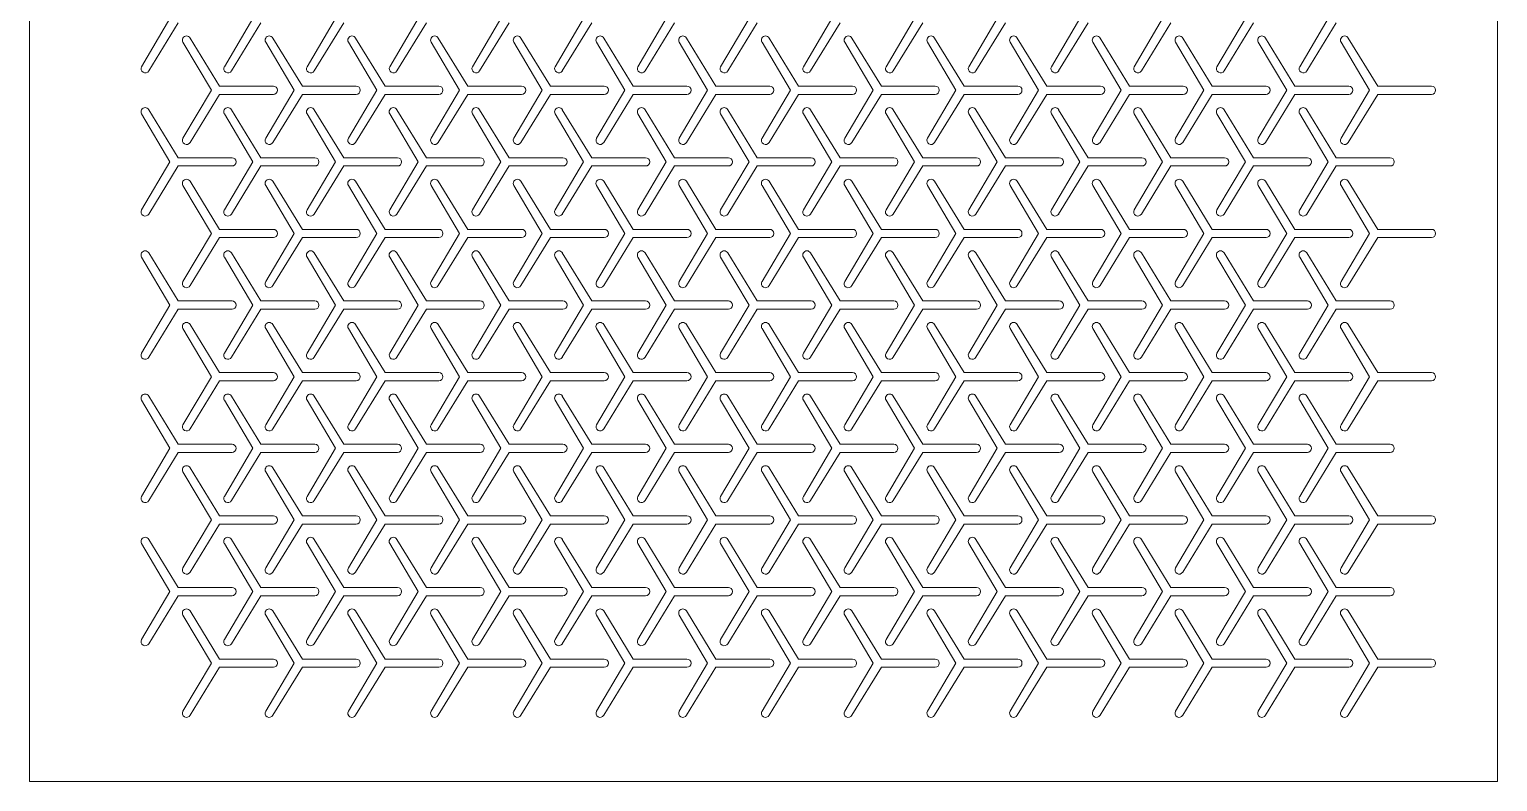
# Model space of a CAD drawing. Header units: metres. Extents: x 0 to 178, y 0 to 180.
# Drawn here: x 0 to 177.5, y 0 to 91 of the extents above; entities that cross this region are included whole.
import ezdxf

# ---------------------------------------------------------------- set-up
doc = ezdxf.new("R2010")
doc.units = ezdxf.units.M
doc.layers.add('TOP', color=1, linetype='Continuous', lineweight=0)

msp = doc.modelspace()

# ---------------------------------------------------------------- linework, layer by layer
at = {"layer": 'TOP'}
for p, q in [((0, 0), (0, 180.21)), ((177.5, 180.21), (177.5, 0)), ((17, 92.27), (13.57, 86.46)), ((14.43, 85.96), (18, 91.77)), ((27, 92.27), (23.57, 86.46)), ((24.43, 85.96), (28, 91.77)), ((37, 92.27), (33.57, 86.46)), ((34.43, 85.96), (38, 91.77)), ((47, 92.27), (43.57, 86.46)), ((44.43, 85.96), (48, 91.77)), ((57, 92.27), (53.57, 86.46)), ((54.43, 85.96), (58, 91.77)), ((67, 92.27), (63.57, 86.46)), ((64.43, 85.96), (68, 91.77)), ((77, 92.27), (73.57, 86.46)), ((74.43, 85.96), (78, 91.77)), ((87, 92.27), (83.57, 86.46)), ((84.43, 85.96), (88, 91.77)), ((97, 92.27), (93.57, 86.46)), ((94.43, 85.96), (98, 91.77)), ((107, 92.27), (103.57, 86.46)), ((104.43, 85.96), (108, 91.77)), ((117, 92.27), (113.57, 86.46)), ((114.43, 85.96), (118, 91.77)), ((127, 92.27), (123.57, 86.46)), ((124.43, 85.96), (128, 91.77)), ((137, 92.27), (133.57, 86.46)), ((134.43, 85.96), (138, 91.77)), ((147, 92.27), (143.57, 86.46)), ((144.43, 85.96), (148, 91.77)), ((157, 92.27), (153.57, 86.46)), ((154.43, 85.96), (158, 91.77)), ((18.57, 89.42), (22, 83.61)), ((23, 84.11), (19.43, 89.92)), ((28.57, 89.42), (32, 83.61)), ((33, 84.11), (29.43, 89.92)), ((38.57, 89.42), (42, 83.61)), ((43, 84.11), (39.43, 89.92)), ((48.57, 89.42), (52, 83.61)), ((53, 84.11), (49.43, 89.92)), ((58.57, 89.42), (62, 83.61)), ((63, 84.11), (59.43, 89.92)), ((68.57, 89.42), (72, 83.61)), ((73, 84.11), (69.43, 89.92)), ((78.57, 89.42), (82, 83.61)), ((83, 84.11), (79.43, 89.92)), ((88.57, 89.42), (92, 83.61)), ((93, 84.11), (89.43, 89.92)), ((98.57, 89.42), (102, 83.61)), ((103, 84.11), (99.43, 89.92)), ((108.57, 89.42), (112, 83.61)), ((113, 84.11), (109.43, 89.92)), ((118.57, 89.42), (122, 83.61)), ((123, 84.11), (119.43, 89.92)), ((128.57, 89.42), (132, 83.61)), ((133, 84.11), (129.43, 89.92)), ((138.57, 89.42), (142, 83.61)), ((143, 84.11), (139.43, 89.92)), ((148.57, 89.42), (152, 83.61)), ((153, 84.11), (149.43, 89.92)), ((158.57, 89.42), (162, 83.61)), ((163, 84.11), (159.43, 89.92)), ((22, 83.61), (18.57, 77.8)), ((29.5, 84.11), (23, 84.11)), ((32, 83.61), (28.57, 77.8)), ((39.5, 84.11), (33, 84.11)), ((42, 83.61), (38.57, 77.8)), ((49.5, 84.11), (43, 84.11)), ((52, 83.61), (48.57, 77.8)), ((59.5, 84.11), (53, 84.11)), ((62, 83.61), (58.57, 77.8)), ((69.5, 84.11), (63, 84.11)), ((72, 83.61), (68.57, 77.8)), ((79.5, 84.11), (73, 84.11)), ((82, 83.61), (78.57, 77.8)), ((89.5, 84.11), (83, 84.11)), ((92, 83.61), (88.57, 77.8)), ((99.5, 84.11), (93, 84.11)), ((102, 83.61), (98.57, 77.8)), ((109.5, 84.11), (103, 84.11)), ((112, 83.61), (108.57, 77.8)), ((119.5, 84.11), (113, 84.11)), ((122, 83.61), (118.57, 77.8)), ((129.5, 84.11), (123, 84.11)), ((132, 83.61), (128.57, 77.8)), ((139.5, 84.11), (133, 84.11)), ((142, 83.61), (138.57, 77.8)), ((149.5, 84.11), (143, 84.11)), ((152, 83.61), (148.57, 77.8)), ((159.5, 84.11), (153, 84.11)), ((162, 83.61), (158.57, 77.8)), ((169.5, 84.11), (163, 84.11)), ((19.43, 77.3), (23, 83.11)), ((23, 83.11), (29.5, 83.11)), ((29.43, 77.3), (33, 83.11)), ((33, 83.11), (39.5, 83.11)), ((39.43, 77.3), (43, 83.11)), ((43, 83.11), (49.5, 83.11)), ((49.43, 77.3), (53, 83.11)), ((53, 83.11), (59.5, 83.11)), ((59.43, 77.3), (63, 83.11)), ((63, 83.11), (69.5, 83.11)), ((69.43, 77.3), (73, 83.11)), ((73, 83.11), (79.5, 83.11)), ((79.43, 77.3), (83, 83.11)), ((83, 83.11), (89.5, 83.11)), ((89.43, 77.3), (93, 83.11)), ((93, 83.11), (99.5, 83.11)), ((99.43, 77.3), (103, 83.11)), ((103, 83.11), (109.5, 83.11)), ((109.43, 77.3), (113, 83.11)), ((113, 83.11), (119.5, 83.11)), ((119.43, 77.3), (123, 83.11)), ((123, 83.11), (129.5, 83.11)), ((129.43, 77.3), (133, 83.11)), ((133, 83.11), (139.5, 83.11)), ((139.43, 77.3), (143, 83.11)), ((143, 83.11), (149.5, 83.11)), ((149.43, 77.3), (153, 83.11)), ((153, 83.11), (159.5, 83.11)), ((159.43, 77.3), (163, 83.11)), ((163, 83.11), (169.5, 83.11)), ((13.57, 80.76), (17, 74.95)), ((18, 75.45), (14.43, 81.26)), ((23.57, 80.76), (27, 74.95)), ((28, 75.45), (24.43, 81.26)), ((33.57, 80.76), (37, 74.95)), ((38, 75.45), (34.43, 81.26)), ((43.57, 80.76), (47, 74.95)), ((48, 75.45), (44.43, 81.26)), ((53.57, 80.76), (57, 74.95)), ((58, 75.45), (54.43, 81.26)), ((63.57, 80.76), (67, 74.95)), ((68, 75.45), (64.43, 81.26)), ((73.57, 80.76), (77, 74.95)), ((78, 75.45), (74.43, 81.26)), ((83.57, 80.76), (87, 74.95)), ((88, 75.45), (84.43, 81.26)), ((93.57, 80.76), (97, 74.95)), ((98, 75.45), (94.43, 81.26)), ((103.57, 80.76), (107, 74.95)), ((108, 75.45), (104.43, 81.26)), ((113.57, 80.76), (117, 74.95)), ((118, 75.45), (114.43, 81.26)), ((123.57, 80.76), (127, 74.95)), ((128, 75.45), (124.43, 81.26)), ((133.57, 80.76), (137, 74.95)), ((138, 75.45), (134.43, 81.26)), ((143.57, 80.76), (147, 74.95)), ((148, 75.45), (144.43, 81.26)), ((153.57, 80.76), (157, 74.95)), ((158, 75.45), (154.43, 81.26)), ((17, 74.95), (13.57, 69.14)), ((24.5, 75.45), (18, 75.45)), ((27, 74.95), (23.57, 69.14)), ((34.5, 75.45), (28, 75.45)), ((37, 74.95), (33.57, 69.14)), ((44.5, 75.45), (38, 75.45)), ((47, 74.95), (43.57, 69.14)), ((54.5, 75.45), (48, 75.45)), ((57, 74.95), (53.57, 69.14)), ((64.5, 75.45), (58, 75.45)), ((67, 74.95), (63.57, 69.14)), ((74.5, 75.45), (68, 75.45)), ((77, 74.95), (73.57, 69.14)), ((84.5, 75.45), (78, 75.45)), ((87, 74.95), (83.57, 69.14)), ((94.5, 75.45), (88, 75.45)), ((97, 74.95), (93.57, 69.14)), ((104.5, 75.45), (98, 75.45)), ((107, 74.95), (103.57, 69.14)), ((114.5, 75.45), (108, 75.45)), ((117, 74.95), (113.57, 69.14)), ((124.5, 75.45), (118, 75.45)), ((127, 74.95), (123.57, 69.14)), ((134.5, 75.45), (128, 75.45)), ((137, 74.95), (133.57, 69.14)), ((144.5, 75.45), (138, 75.45)), ((147, 74.95), (143.57, 69.14)), ((154.5, 75.45), (148, 75.45)), ((157, 74.95), (153.57, 69.14)), ((164.5, 75.45), (158, 75.45)), ((14.43, 68.64), (18, 74.45)), ((18, 74.45), (24.5, 74.45)), ((24.43, 68.64), (28, 74.45)), ((28, 74.45), (34.5, 74.45)), ((34.43, 68.64), (38, 74.45)), ((38, 74.45), (44.5, 74.45)), ((44.43, 68.64), (48, 74.45)), ((48, 74.45), (54.5, 74.45)), ((54.43, 68.64), (58, 74.45)), ((58, 74.45), (64.5, 74.45)), ((64.43, 68.64), (68, 74.45)), ((68, 74.45), (74.5, 74.45)), ((74.43, 68.64), (78, 74.45)), ((78, 74.45), (84.5, 74.45)), ((84.43, 68.64), (88, 74.45)), ((88, 74.45), (94.5, 74.45)), ((94.43, 68.64), (98, 74.45)), ((98, 74.45), (104.5, 74.45)), ((104.43, 68.64), (108, 74.45)), ((108, 74.45), (114.5, 74.45)), ((114.43, 68.64), (118, 74.45)), ((118, 74.45), (124.5, 74.45)), ((124.43, 68.64), (128, 74.45)), ((128, 74.45), (134.5, 74.45)), ((134.43, 68.64), (138, 74.45)), ((138, 74.45), (144.5, 74.45)), ((144.43, 68.64), (148, 74.45)), ((148, 74.45), (154.5, 74.45)), ((154.43, 68.64), (158, 74.45)), ((158, 74.45), (164.5, 74.45)), ((18.57, 72.1), (22, 66.29)), ((23, 66.79), (19.43, 72.6)), ((28.57, 72.1), (32, 66.29)), ((33, 66.79), (29.43, 72.6)), ((38.57, 72.1), (42, 66.29)), ((43, 66.79), (39.43, 72.6)), ((48.57, 72.1), (52, 66.29)), ((53, 66.79), (49.43, 72.6)), ((58.57, 72.1), (62, 66.29)), ((63, 66.79), (59.43, 72.6)), ((68.57, 72.1), (72, 66.29)), ((73, 66.79), (69.43, 72.6)), ((78.57, 72.1), (82, 66.29)), ((83, 66.79), (79.43, 72.6)), ((88.57, 72.1), (92, 66.29)), ((93, 66.79), (89.43, 72.6)), ((98.57, 72.1), (102, 66.29)), ((103, 66.79), (99.43, 72.6)), ((108.57, 72.1), (112, 66.29)), ((113, 66.79), (109.43, 72.6)), ((118.57, 72.1), (122, 66.29)), ((123, 66.79), (119.43, 72.6)), ((128.57, 72.1), (132, 66.29)), ((133, 66.79), (129.43, 72.6)), ((138.57, 72.1), (142, 66.29)), ((143, 66.79), (139.43, 72.6)), ((148.57, 72.1), (152, 66.29)), ((153, 66.79), (149.43, 72.6)), ((158.57, 72.1), (162, 66.29)), ((163, 66.79), (159.43, 72.6)), ((22, 66.29), (18.57, 60.48)), ((19.43, 59.98), (23, 65.79)), ((29.5, 66.79), (23, 66.79)), ((23, 65.79), (29.5, 65.79)), ((32, 66.29), (28.57, 60.48)), ((29.43, 59.98), (33, 65.79)), ((39.5, 66.79), (33, 66.79)), ((33, 65.79), (39.5, 65.79)), ((42, 66.29), (38.57, 60.48)), ((39.43, 59.98), (43, 65.79)), ((49.5, 66.79), (43, 66.79)), ((43, 65.79), (49.5, 65.79)), ((52, 66.29), (48.57, 60.48)), ((49.43, 59.98), (53, 65.79)), ((59.5, 66.79), (53, 66.79)), ((53, 65.79), (59.5, 65.79)), ((62, 66.29), (58.57, 60.48)), ((59.43, 59.98), (63, 65.79)), ((69.5, 66.79), (63, 66.79)), ((63, 65.79), (69.5, 65.79)), ((72, 66.29), (68.57, 60.48)), ((69.43, 59.98), (73, 65.79)), ((79.5, 66.79), (73, 66.79)), ((73, 65.79), (79.5, 65.79)), ((82, 66.29), (78.57, 60.48)), ((79.43, 59.98), (83, 65.79)), ((89.5, 66.79), (83, 66.79)), ((83, 65.79), (89.5, 65.79)), ((92, 66.29), (88.57, 60.48)), ((89.43, 59.98), (93, 65.79)), ((99.5, 66.79), (93, 66.79)), ((93, 65.79), (99.5, 65.79)), ((102, 66.29), (98.57, 60.48)), ((99.43, 59.98), (103, 65.79)), ((109.5, 66.79), (103, 66.79)), ((103, 65.79), (109.5, 65.79)), ((112, 66.29), (108.57, 60.48)), ((109.43, 59.98), (113, 65.79)), ((119.5, 66.79), (113, 66.79)), ((113, 65.79), (119.5, 65.79)), ((122, 66.29), (118.57, 60.48)), ((119.43, 59.98), (123, 65.79)), ((129.5, 66.79), (123, 66.79)), ((123, 65.79), (129.5, 65.79)), ((132, 66.29), (128.57, 60.48)), ((129.43, 59.98), (133, 65.79)), ((139.5, 66.79), (133, 66.79)), ((133, 65.79), (139.5, 65.79)), ((142, 66.29), (138.57, 60.48)), ((139.43, 59.98), (143, 65.79)), ((149.5, 66.79), (143, 66.79)), ((143, 65.79), (149.5, 65.79)), ((152, 66.29), (148.57, 60.48)), ((149.43, 59.98), (153, 65.79)), ((159.5, 66.79), (153, 66.79)), ((153, 65.79), (159.5, 65.79)), ((162, 66.29), (158.57, 60.48)), ((159.43, 59.98), (163, 65.79)), ((169.5, 66.79), (163, 66.79)), ((163, 65.79), (169.5, 65.79)), ((18, 58.13), (14.43, 63.94)), ((28, 58.13), (24.43, 63.94)), ((38, 58.13), (34.43, 63.94)), ((48, 58.13), (44.43, 63.94)), ((58, 58.13), (54.43, 63.94)), ((68, 58.13), (64.43, 63.94)), ((78, 58.13), (74.43, 63.94)), ((88, 58.13), (84.43, 63.94)), ((98, 58.13), (94.43, 63.94)), ((108, 58.13), (104.43, 63.94)), ((118, 58.13), (114.43, 63.94)), ((128, 58.13), (124.43, 63.94)), ((138, 58.13), (134.43, 63.94)), ((148, 58.13), (144.43, 63.94)), ((158, 58.13), (154.43, 63.94)), ((13.57, 63.44), (17, 57.63)), ((23.57, 63.44), (27, 57.63)), ((33.57, 63.44), (37, 57.63)), ((43.57, 63.44), (47, 57.63)), ((53.57, 63.44), (57, 57.63)), ((63.57, 63.44), (67, 57.63)), ((73.57, 63.44), (77, 57.63)), ((83.57, 63.44), (87, 57.63)), ((93.57, 63.44), (97, 57.63)), ((103.57, 63.44), (107, 57.63)), ((113.57, 63.44), (117, 57.63)), ((123.57, 63.44), (127, 57.63)), ((133.57, 63.44), (137, 57.63)), ((143.57, 63.44), (147, 57.63)), ((153.57, 63.44), (157, 57.63)), ((17, 57.63), (13.57, 51.82)), ((14.43, 51.32), (18, 57.13)), ((24.5, 58.13), (18, 58.13)), ((18, 57.13), (24.5, 57.13)), ((27, 57.63), (23.57, 51.82)), ((24.43, 51.32), (28, 57.13)), ((34.5, 58.13), (28, 58.13)), ((28, 57.13), (34.5, 57.13)), ((37, 57.63), (33.57, 51.82)), ((34.43, 51.32), (38, 57.13)), ((44.5, 58.13), (38, 58.13)), ((38, 57.13), (44.5, 57.13)), ((47, 57.63), (43.57, 51.82)), ((44.43, 51.32), (48, 57.13)), ((54.5, 58.13), (48, 58.13)), ((48, 57.13), (54.5, 57.13)), ((57, 57.63), (53.57, 51.82)), ((54.43, 51.32), (58, 57.13)), ((64.5, 58.13), (58, 58.13)), ((58, 57.13), (64.5, 57.13)), ((67, 57.63), (63.57, 51.82)), ((64.43, 51.32), (68, 57.13)), ((74.5, 58.13), (68, 58.13)), ((68, 57.13), (74.5, 57.13)), ((77, 57.63), (73.57, 51.82)), ((74.43, 51.32), (78, 57.13)), ((84.5, 58.13), (78, 58.13)), ((78, 57.13), (84.5, 57.13)), ((87, 57.63), (83.57, 51.82)), ((84.43, 51.32), (88, 57.13)), ((94.5, 58.13), (88, 58.13)), ((88, 57.13), (94.5, 57.13)), ((97, 57.63), (93.57, 51.82)), ((94.43, 51.32), (98, 57.13)), ((104.5, 58.13), (98, 58.13)), ((98, 57.13), (104.5, 57.13)), ((107, 57.63), (103.57, 51.82)), ((104.43, 51.32), (108, 57.13)), ((114.5, 58.13), (108, 58.13)), ((108, 57.13), (114.5, 57.13)), ((117, 57.63), (113.57, 51.82)), ((114.43, 51.32), (118, 57.13)), ((124.5, 58.13), (118, 58.13)), ((118, 57.13), (124.5, 57.13)), ((127, 57.63), (123.57, 51.82)), ((124.43, 51.32), (128, 57.13)), ((134.5, 58.13), (128, 58.13)), ((128, 57.13), (134.5, 57.13)), ((137, 57.63), (133.57, 51.82)), ((134.43, 51.32), (138, 57.13)), ((144.5, 58.13), (138, 58.13)), ((138, 57.13), (144.5, 57.13)), ((147, 57.63), (143.57, 51.82)), ((144.43, 51.32), (148, 57.13)), ((154.5, 58.13), (148, 58.13)), ((148, 57.13), (154.5, 57.13)), ((157, 57.63), (153.57, 51.82)), ((154.43, 51.32), (158, 57.13)), ((164.5, 58.13), (158, 58.13)), ((158, 57.13), (164.5, 57.13)), ((23, 49.47), (19.43, 55.28)), ((33, 49.47), (29.43, 55.28)), ((43, 49.47), (39.43, 55.28)), ((53, 49.47), (49.43, 55.28)), ((63, 49.47), (59.43, 55.28)), ((73, 49.47), (69.43, 55.28)), ((83, 49.47), (79.43, 55.28)), ((93, 49.47), (89.43, 55.28)), ((103, 49.47), (99.43, 55.28)), ((113, 49.47), (109.43, 55.28)), ((123, 49.47), (119.43, 55.28)), ((133, 49.47), (129.43, 55.28)), ((143, 49.47), (139.43, 55.28)), ((153, 49.47), (149.43, 55.28)), ((163, 49.47), (159.43, 55.28)), ((18.57, 54.78), (22, 48.97)), ((28.57, 54.78), (32, 48.97)), ((38.57, 54.78), (42, 48.97)), ((48.57, 54.78), (52, 48.97)), ((58.57, 54.78), (62, 48.97)), ((68.57, 54.78), (72, 48.97)), ((78.57, 54.78), (82, 48.97)), ((88.57, 54.78), (92, 48.97)), ((98.57, 54.78), (102, 48.97)), ((108.57, 54.78), (112, 48.97)), ((118.57, 54.78), (122, 48.97)), ((128.57, 54.78), (132, 48.97)), ((138.57, 54.78), (142, 48.97)), ((148.57, 54.78), (152, 48.97)), ((158.57, 54.78), (162, 48.97)), ((22, 48.97), (18.57, 43.16)), ((19.43, 42.66), (23, 48.47)), ((29.5, 49.47), (23, 49.47)), ((23, 48.47), (29.5, 48.47)), ((32, 48.97), (28.57, 43.16)), ((29.43, 42.66), (33, 48.47)), ((39.5, 49.47), (33, 49.47)), ((33, 48.47), (39.5, 48.47)), ((42, 48.97), (38.57, 43.16)), ((39.43, 42.66), (43, 48.47)), ((49.5, 49.47), (43, 49.47)), ((43, 48.47), (49.5, 48.47)), ((52, 48.97), (48.57, 43.16)), ((49.43, 42.66), (53, 48.47)), ((59.5, 49.47), (53, 49.47)), ((53, 48.47), (59.5, 48.47)), ((62, 48.97), (58.57, 43.16)), ((59.43, 42.66), (63, 48.47)), ((69.5, 49.47), (63, 49.47)), ((63, 48.47), (69.5, 48.47)), ((72, 48.97), (68.57, 43.16)), ((69.43, 42.66), (73, 48.47)), ((79.5, 49.47), (73, 49.47)), ((73, 48.47), (79.5, 48.47)), ((82, 48.97), (78.57, 43.16)), ((79.43, 42.66), (83, 48.47)), ((89.5, 49.47), (83, 49.47)), ((83, 48.47), (89.5, 48.47)), ((92, 48.97), (88.57, 43.16)), ((89.43, 42.66), (93, 48.47)), ((99.5, 49.47), (93, 49.47)), ((93, 48.47), (99.5, 48.47)), ((102, 48.97), (98.57, 43.16)), ((99.43, 42.66), (103, 48.47)), ((109.5, 49.47), (103, 49.47)), ((103, 48.47), (109.5, 48.47)), ((112, 48.97), (108.57, 43.16)), ((109.43, 42.66), (113, 48.47)), ((119.5, 49.47), (113, 49.47)), ((113, 48.47), (119.5, 48.47)), ((122, 48.97), (118.57, 43.16)), ((119.43, 42.66), (123, 48.47)), ((129.5, 49.47), (123, 49.47)), ((123, 48.47), (129.5, 48.47)), ((132, 48.97), (128.57, 43.16)), ((129.43, 42.66), (133, 48.47)), ((139.5, 49.47), (133, 49.47)), ((133, 48.47), (139.5, 48.47)), ((142, 48.97), (138.57, 43.16)), ((139.43, 42.66), (143, 48.47)), ((149.5, 49.47), (143, 49.47)), ((143, 48.47), (149.5, 48.47)), ((152, 48.97), (148.57, 43.16)), ((149.43, 42.66), (153, 48.47)), ((159.5, 49.47), (153, 49.47)), ((153, 48.47), (159.5, 48.47)), ((162, 48.97), (158.57, 43.16)), ((159.43, 42.66), (163, 48.47)), ((169.5, 49.47), (163, 49.47)), ((163, 48.47), (169.5, 48.47)), ((18, 40.81), (14.43, 46.62)), ((28, 40.81), (24.43, 46.62)), ((38, 40.81), (34.43, 46.62)), ((48, 40.81), (44.43, 46.62)), ((58, 40.81), (54.43, 46.62)), ((68, 40.81), (64.43, 46.62)), ((78, 40.81), (74.43, 46.62)), ((88, 40.81), (84.43, 46.62)), ((98, 40.81), (94.43, 46.62)), ((108, 40.81), (104.43, 46.62)), ((118, 40.81), (114.43, 46.62)), ((128, 40.81), (124.43, 46.62)), ((138, 40.81), (134.43, 46.62)), ((148, 40.81), (144.43, 46.62)), ((158, 40.81), (154.43, 46.62)), ((13.57, 46.12), (17, 40.31)), ((23.57, 46.12), (27, 40.31)), ((33.57, 46.12), (37, 40.31)), ((43.57, 46.12), (47, 40.31)), ((53.57, 46.12), (57, 40.31)), ((63.57, 46.12), (67, 40.31)), ((73.57, 46.12), (77, 40.31)), ((83.57, 46.12), (87, 40.31)), ((93.57, 46.12), (97, 40.31)), ((103.57, 46.12), (107, 40.31)), ((113.57, 46.12), (117, 40.31)), ((123.57, 46.12), (127, 40.31)), ((133.57, 46.12), (137, 40.31)), ((143.57, 46.12), (147, 40.31)), ((153.57, 46.12), (157, 40.31)), ((17, 40.31), (13.57, 34.5)), ((14.43, 34), (18, 39.81)), ((24.5, 40.81), (18, 40.81)), ((18, 39.81), (24.5, 39.81)), ((27, 40.31), (23.57, 34.5)), ((24.43, 34), (28, 39.81)), ((34.5, 40.81), (28, 40.81)), ((28, 39.81), (34.5, 39.81)), ((37, 40.31), (33.57, 34.5)), ((34.43, 34), (38, 39.81)), ((44.5, 40.81), (38, 40.81)), ((38, 39.81), (44.5, 39.81)), ((47, 40.31), (43.57, 34.5)), ((44.43, 34), (48, 39.81)), ((54.5, 40.81), (48, 40.81)), ((48, 39.81), (54.5, 39.81)), ((57, 40.31), (53.57, 34.5)), ((54.43, 34), (58, 39.81)), ((64.5, 40.81), (58, 40.81)), ((58, 39.81), (64.5, 39.81)), ((67, 40.31), (63.57, 34.5)), ((64.43, 34), (68, 39.81)), ((74.5, 40.81), (68, 40.81)), ((68, 39.81), (74.5, 39.81)), ((77, 40.31), (73.57, 34.5)), ((74.43, 34), (78, 39.81)), ((84.5, 40.81), (78, 40.81)), ((78, 39.81), (84.5, 39.81)), ((87, 40.31), (83.57, 34.5)), ((84.43, 34), (88, 39.81)), ((94.5, 40.81), (88, 40.81)), ((88, 39.81), (94.5, 39.81)), ((97, 40.31), (93.57, 34.5)), ((94.43, 34), (98, 39.81)), ((104.5, 40.81), (98, 40.81)), ((98, 39.81), (104.5, 39.81)), ((107, 40.31), (103.57, 34.5)), ((104.43, 34), (108, 39.81)), ((114.5, 40.81), (108, 40.81)), ((108, 39.81), (114.5, 39.81)), ((117, 40.31), (113.57, 34.5)), ((114.43, 34), (118, 39.81)), ((124.5, 40.81), (118, 40.81)), ((118, 39.81), (124.5, 39.81)), ((127, 40.31), (123.57, 34.5)), ((124.43, 34), (128, 39.81)), ((134.5, 40.81), (128, 40.81)), ((128, 39.81), (134.5, 39.81)), ((137, 40.31), (133.57, 34.5)), ((134.43, 34), (138, 39.81)), ((144.5, 40.81), (138, 40.81)), ((138, 39.81), (144.5, 39.81)), ((147, 40.31), (143.57, 34.5)), ((144.43, 34), (148, 39.81)), ((154.5, 40.81), (148, 40.81)), ((148, 39.81), (154.5, 39.81)), ((157, 40.31), (153.57, 34.5)), ((154.43, 34), (158, 39.81)), ((164.5, 40.81), (158, 40.81)), ((158, 39.81), (164.5, 39.81)), ((18.57, 37.46), (22, 31.65)), ((23, 32.15), (19.43, 37.96)), ((28.57, 37.46), (32, 31.65)), ((33, 32.15), (29.43, 37.96)), ((38.57, 37.46), (42, 31.65)), ((43, 32.15), (39.43, 37.96)), ((48.57, 37.46), (52, 31.65)), ((53, 32.15), (49.43, 37.96)), ((58.57, 37.46), (62, 31.65)), ((63, 32.15), (59.43, 37.96)), ((68.57, 37.46), (72, 31.65)), ((73, 32.15), (69.43, 37.96)), ((78.57, 37.46), (82, 31.65)), ((83, 32.15), (79.43, 37.96)), ((88.57, 37.46), (92, 31.65)), ((93, 32.15), (89.43, 37.96)), ((98.57, 37.46), (102, 31.65)), ((103, 32.15), (99.43, 37.96)), ((108.57, 37.46), (112, 31.65)), ((113, 32.15), (109.43, 37.96)), ((118.57, 37.46), (122, 31.65)), ((123, 32.15), (119.43, 37.96)), ((128.57, 37.46), (132, 31.65)), ((133, 32.15), (129.43, 37.96)), ((138.57, 37.46), (142, 31.65)), ((143, 32.15), (139.43, 37.96)), ((148.57, 37.46), (152, 31.65)), ((153, 32.15), (149.43, 37.96)), ((158.57, 37.46), (162, 31.65)), ((163, 32.15), (159.43, 37.96)), ((29.5, 32.15), (23, 32.15)), ((39.5, 32.15), (33, 32.15)), ((49.5, 32.15), (43, 32.15)), ((59.5, 32.15), (53, 32.15)), ((69.5, 32.15), (63, 32.15)), ((79.5, 32.15), (73, 32.15)), ((89.5, 32.15), (83, 32.15)), ((99.5, 32.15), (93, 32.15)), ((109.5, 32.15), (103, 32.15)), ((119.5, 32.15), (113, 32.15)), ((129.5, 32.15), (123, 32.15)), ((139.5, 32.15), (133, 32.15)), ((149.5, 32.15), (143, 32.15)), ((159.5, 32.15), (153, 32.15)), ((169.5, 32.15), (163, 32.15)), ((22, 31.65), (18.57, 25.84)), ((19.43, 25.34), (23, 31.15)), ((23, 31.15), (29.5, 31.15)), ((32, 31.65), (28.57, 25.84)), ((29.43, 25.34), (33, 31.15)), ((33, 31.15), (39.5, 31.15)), ((42, 31.65), (38.57, 25.84)), ((39.43, 25.34), (43, 31.15)), ((43, 31.15), (49.5, 31.15)), ((52, 31.65), (48.57, 25.84)), ((49.43, 25.34), (53, 31.15)), ((53, 31.15), (59.5, 31.15)), ((62, 31.65), (58.57, 25.84)), ((59.43, 25.34), (63, 31.15)), ((63, 31.15), (69.5, 31.15)), ((72, 31.65), (68.57, 25.84)), ((69.43, 25.34), (73, 31.15)), ((73, 31.15), (79.5, 31.15)), ((82, 31.65), (78.57, 25.84)), ((79.43, 25.34), (83, 31.15)), ((83, 31.15), (89.5, 31.15)), ((92, 31.65), (88.57, 25.84)), ((89.43, 25.34), (93, 31.15)), ((93, 31.15), (99.5, 31.15)), ((102, 31.65), (98.57, 25.84)), ((99.43, 25.34), (103, 31.15)), ((103, 31.15), (109.5, 31.15)), ((112, 31.65), (108.57, 25.84)), ((109.43, 25.34), (113, 31.15)), ((113, 31.15), (119.5, 31.15)), ((122, 31.65), (118.57, 25.84)), ((119.43, 25.34), (123, 31.15)), ((123, 31.15), (129.5, 31.15)), ((132, 31.65), (128.57, 25.84)), ((129.43, 25.34), (133, 31.15)), ((133, 31.15), (139.5, 31.15)), ((142, 31.65), (138.57, 25.84)), ((139.43, 25.34), (143, 31.15)), ((143, 31.15), (149.5, 31.15)), ((152, 31.65), (148.57, 25.84)), ((149.43, 25.34), (153, 31.15)), ((153, 31.15), (159.5, 31.15)), ((162, 31.65), (158.57, 25.84)), ((159.43, 25.34), (163, 31.15)), ((163, 31.15), (169.5, 31.15)), ((13.57, 28.8), (17, 22.99)), ((18, 23.49), (14.43, 29.3)), ((23.57, 28.8), (27, 22.99)), ((28, 23.49), (24.43, 29.3)), ((33.57, 28.8), (37, 22.99)), ((38, 23.49), (34.43, 29.3)), ((43.57, 28.8), (47, 22.99)), ((48, 23.49), (44.43, 29.3)), ((53.57, 28.8), (57, 22.99)), ((58, 23.49), (54.43, 29.3)), ((63.57, 28.8), (67, 22.99)), ((68, 23.49), (64.43, 29.3)), ((73.57, 28.8), (77, 22.99)), ((78, 23.49), (74.43, 29.3)), ((83.57, 28.8), (87, 22.99)), ((88, 23.49), (84.43, 29.3)), ((93.57, 28.8), (97, 22.99)), ((98, 23.49), (94.43, 29.3)), ((103.57, 28.8), (107, 22.99)), ((108, 23.49), (104.43, 29.3)), ((113.57, 28.8), (117, 22.99)), ((118, 23.49), (114.43, 29.3)), ((123.57, 28.8), (127, 22.99)), ((128, 23.49), (124.43, 29.3)), ((133.57, 28.8), (137, 22.99)), ((138, 23.49), (134.43, 29.3)), ((143.57, 28.8), (147, 22.99)), ((148, 23.49), (144.43, 29.3)), ((153.57, 28.8), (157, 22.99)), ((158, 23.49), (154.43, 29.3)), ((24.5, 23.49), (18, 23.49)), ((34.5, 23.49), (28, 23.49)), ((44.5, 23.49), (38, 23.49)), ((54.5, 23.49), (48, 23.49)), ((64.5, 23.49), (58, 23.49)), ((74.5, 23.49), (68, 23.49)), ((84.5, 23.49), (78, 23.49)), ((94.5, 23.49), (88, 23.49)), ((104.5, 23.49), (98, 23.49)), ((114.5, 23.49), (108, 23.49)), ((124.5, 23.49), (118, 23.49)), ((134.5, 23.49), (128, 23.49)), ((144.5, 23.49), (138, 23.49)), ((154.5, 23.49), (148, 23.49)), ((164.5, 23.49), (158, 23.49)), ((17, 22.99), (13.57, 17.18)), ((14.43, 16.68), (18, 22.49)), ((18, 22.49), (24.5, 22.49)), ((27, 22.99), (23.57, 17.18)), ((24.43, 16.68), (28, 22.49)), ((28, 22.49), (34.5, 22.49)), ((37, 22.99), (33.57, 17.18)), ((34.43, 16.68), (38, 22.49)), ((38, 22.49), (44.5, 22.49)), ((47, 22.99), (43.57, 17.18)), ((44.43, 16.68), (48, 22.49)), ((48, 22.49), (54.5, 22.49)), ((57, 22.99), (53.57, 17.18)), ((54.43, 16.68), (58, 22.49)), ((58, 22.49), (64.5, 22.49)), ((67, 22.99), (63.57, 17.18)), ((64.43, 16.68), (68, 22.49)), ((68, 22.49), (74.5, 22.49)), ((77, 22.99), (73.57, 17.18)), ((74.43, 16.68), (78, 22.49)), ((78, 22.49), (84.5, 22.49)), ((87, 22.99), (83.57, 17.18)), ((84.43, 16.68), (88, 22.49)), ((88, 22.49), (94.5, 22.49)), ((97, 22.99), (93.57, 17.18)), ((94.43, 16.68), (98, 22.49)), ((98, 22.49), (104.5, 22.49)), ((107, 22.99), (103.57, 17.18)), ((104.43, 16.68), (108, 22.49)), ((108, 22.49), (114.5, 22.49)), ((117, 22.99), (113.57, 17.18)), ((114.43, 16.68), (118, 22.49)), ((118, 22.49), (124.5, 22.49)), ((127, 22.99), (123.57, 17.18)), ((124.43, 16.68), (128, 22.49)), ((128, 22.49), (134.5, 22.49)), ((137, 22.99), (133.57, 17.18)), ((134.43, 16.68), (138, 22.49)), ((138, 22.49), (144.5, 22.49)), ((147, 22.99), (143.57, 17.18)), ((144.43, 16.68), (148, 22.49)), ((148, 22.49), (154.5, 22.49)), ((157, 22.99), (153.57, 17.18)), ((154.43, 16.68), (158, 22.49)), ((158, 22.49), (164.5, 22.49)), ((18.57, 20.14), (22, 14.33)), ((23, 14.83), (19.43, 20.64)), ((28.57, 20.14), (32, 14.33)), ((33, 14.83), (29.43, 20.64)), ((38.57, 20.14), (42, 14.33)), ((43, 14.83), (39.43, 20.64)), ((48.57, 20.14), (52, 14.33)), ((53, 14.83), (49.43, 20.64)), ((58.57, 20.14), (62, 14.33)), ((63, 14.83), (59.43, 20.64)), ((68.57, 20.14), (72, 14.33)), ((73, 14.83), (69.43, 20.64)), ((78.57, 20.14), (82, 14.33)), ((83, 14.83), (79.43, 20.64)), ((88.57, 20.14), (92, 14.33)), ((93, 14.83), (89.43, 20.64)), ((98.57, 20.14), (102, 14.33)), ((103, 14.83), (99.43, 20.64)), ((108.57, 20.14), (112, 14.33)), ((113, 14.83), (109.43, 20.64)), ((118.57, 20.14), (122, 14.33)), ((123, 14.83), (119.43, 20.64)), ((128.57, 20.14), (132, 14.33)), ((133, 14.83), (129.43, 20.64)), ((138.57, 20.14), (142, 14.33)), ((143, 14.83), (139.43, 20.64)), ((148.57, 20.14), (152, 14.33)), ((153, 14.83), (149.43, 20.64)), ((158.57, 20.14), (162, 14.33)), ((163, 14.83), (159.43, 20.64)), ((22, 14.33), (18.57, 8.52)), ((29.5, 14.83), (23, 14.83)), ((32, 14.33), (28.57, 8.52)), ((39.5, 14.83), (33, 14.83)), ((42, 14.33), (38.57, 8.52)), ((49.5, 14.83), (43, 14.83)), ((52, 14.33), (48.57, 8.52)), ((59.5, 14.83), (53, 14.83)), ((62, 14.33), (58.57, 8.52)), ((69.5, 14.83), (63, 14.83)), ((72, 14.33), (68.57, 8.52)), ((79.5, 14.83), (73, 14.83)), ((82, 14.33), (78.57, 8.52)), ((89.5, 14.83), (83, 14.83)), ((92, 14.33), (88.57, 8.52)), ((99.5, 14.83), (93, 14.83)), ((102, 14.33), (98.57, 8.52)), ((109.5, 14.83), (103, 14.83)), ((112, 14.33), (108.57, 8.52)), ((119.5, 14.83), (113, 14.83)), ((122, 14.33), (118.57, 8.52)), ((129.5, 14.83), (123, 14.83)), ((132, 14.33), (128.57, 8.52)), ((139.5, 14.83), (133, 14.83)), ((142, 14.33), (138.57, 8.52)), ((149.5, 14.83), (143, 14.83)), ((152, 14.33), (148.57, 8.52)), ((159.5, 14.83), (153, 14.83)), ((162, 14.33), (158.57, 8.52)), ((169.5, 14.83), (163, 14.83)), ((19.43, 8.02), (23, 13.83)), ((23, 13.83), (29.5, 13.83)), ((29.43, 8.02), (33, 13.83)), ((33, 13.83), (39.5, 13.83)), ((39.43, 8.02), (43, 13.83)), ((43, 13.83), (49.5, 13.83)), ((49.43, 8.02), (53, 13.83)), ((53, 13.83), (59.5, 13.83)), ((59.43, 8.02), (63, 13.83)), ((63, 13.83), (69.5, 13.83)), ((69.43, 8.02), (73, 13.83)), ((73, 13.83), (79.5, 13.83)), ((79.43, 8.02), (83, 13.83)), ((83, 13.83), (89.5, 13.83)), ((89.43, 8.02), (93, 13.83)), ((93, 13.83), (99.5, 13.83)), ((99.43, 8.02), (103, 13.83)), ((103, 13.83), (109.5, 13.83)), ((109.43, 8.02), (113, 13.83)), ((113, 13.83), (119.5, 13.83)), ((119.43, 8.02), (123, 13.83)), ((123, 13.83), (129.5, 13.83)), ((129.43, 8.02), (133, 13.83)), ((133, 13.83), (139.5, 13.83)), ((139.43, 8.02), (143, 13.83)), ((143, 13.83), (149.5, 13.83)), ((149.43, 8.02), (153, 13.83)), ((153, 13.83), (159.5, 13.83)), ((159.43, 8.02), (163, 13.83)), ((163, 13.83), (169.5, 13.83)), ((177.5, 0), (0, 0))]:
    msp.add_line(p, q, dxfattribs=at)
for centre, start, end in [((19, 89.67), 30, 210), ((29, 89.67), 30, 210), ((39, 89.67), 30, 210), ((49, 89.67), 30, 210), ((59, 89.67), 30, 210), ((69, 89.67), 30, 210), ((79, 89.67), 30, 210), ((89, 89.67), 30, 210), ((99, 89.67), 30, 210), ((109, 89.67), 30, 210), ((119, 89.67), 30, 210), ((129, 89.67), 30, 210), ((139, 89.67), 30, 210), ((149, 89.67), 30, 210), ((159, 89.67), 30, 210), ((14, 86.21), 150, 330), ((24, 86.21), 150, 330), ((34, 86.21), 150, 330), ((44, 86.21), 150, 330), ((54, 86.21), 150, 330), ((64, 86.21), 150, 330), ((74, 86.21), 150, 330), ((84, 86.21), 150, 330), ((94, 86.21), 150, 330), ((104, 86.21), 150, 330), ((114, 86.21), 150, 330), ((124, 86.21), 150, 330), ((134, 86.21), 150, 330), ((144, 86.21), 150, 330), ((154, 86.21), 150, 330), ((29.5, 83.61), -90, 90), ((39.5, 83.61), -90, 90), ((49.5, 83.61), -90, 90), ((59.5, 83.61), -90, 90), ((69.5, 83.61), -90, 90), ((79.5, 83.61), -90, 90), ((89.5, 83.61), -90, 90), ((99.5, 83.61), -90, 90), ((109.5, 83.61), -90, 90), ((119.5, 83.61), -90, 90), ((129.5, 83.61), -90, 90), ((139.5, 83.61), -90, 90), ((149.5, 83.61), -90, 90), ((159.5, 83.61), -90, 90), ((169.5, 83.61), -90, 90), ((14, 81.01), 30, 210), ((24, 81.01), 30, 210), ((34, 81.01), 30, 210), ((44, 81.01), 30, 210), ((54, 81.01), 30, 210), ((64, 81.01), 30, 210), ((74, 81.01), 30, 210), ((84, 81.01), 30, 210), ((94, 81.01), 30, 210), ((104, 81.01), 30, 210), ((114, 81.01), 30, 210), ((124, 81.01), 30, 210), ((134, 81.01), 30, 210), ((144, 81.01), 30, 210), ((154, 81.01), 30, 210), ((19, 77.55), 150, 330), ((29, 77.55), 150, 330), ((39, 77.55), 150, 330), ((49, 77.55), 150, 330), ((59, 77.55), 150, 330), ((69, 77.55), 150, 330), ((79, 77.55), 150, 330), ((89, 77.55), 150, 330), ((99, 77.55), 150, 330), ((109, 77.55), 150, 330), ((119, 77.55), 150, 330), ((129, 77.55), 150, 330), ((139, 77.55), 150, 330), ((149, 77.55), 150, 330), ((159, 77.55), 150, 330), ((24.5, 74.95), -90, 90), ((34.5, 74.95), -90, 90), ((44.5, 74.95), -90, 90), ((54.5, 74.95), -90, 90), ((64.5, 74.95), -90, 90), ((74.5, 74.95), -90, 90), ((84.5, 74.95), -90, 90), ((94.5, 74.95), -90, 90), ((104.5, 74.95), -90, 90), ((114.5, 74.95), -90, 90), ((124.5, 74.95), -90, 90), ((134.5, 74.95), -90, 90), ((144.5, 74.95), -90, 90), ((154.5, 74.95), -90, 90), ((164.5, 74.95), -90, 90), ((19, 72.35), 30, 210), ((29, 72.35), 30, 210), ((39, 72.35), 30, 210), ((49, 72.35), 30, 210), ((59, 72.35), 30, 210), ((69, 72.35), 30, 210), ((79, 72.35), 30, 210), ((89, 72.35), 30, 210), ((99, 72.35), 30, 210), ((109, 72.35), 30, 210), ((119, 72.35), 30, 210), ((129, 72.35), 30, 210), ((139, 72.35), 30, 210), ((149, 72.35), 30, 210), ((159, 72.35), 30, 210), ((14, 68.89), 150, 330), ((24, 68.89), 150, 330), ((34, 68.89), 150, 330), ((44, 68.89), 150, 330), ((54, 68.89), 150, 330), ((64, 68.89), 150, 330), ((74, 68.89), 150, 330), ((84, 68.89), 150, 330), ((94, 68.89), 150, 330), ((104, 68.89), 150, 330), ((114, 68.89), 150, 330), ((124, 68.89), 150, 330), ((134, 68.89), 150, 330), ((144, 68.89), 150, 330), ((154, 68.89), 150, 330), ((29.5, 66.29), -90, 90), ((39.5, 66.29), -90, 90), ((49.5, 66.29), -90, 90), ((59.5, 66.29), -90, 90), ((69.5, 66.29), -90, 90), ((79.5, 66.29), -90, 90), ((89.5, 66.29), -90, 90), ((99.5, 66.29), -90, 90), ((109.5, 66.29), -90, 90), ((119.5, 66.29), -90, 90), ((129.5, 66.29), -90, 90), ((139.5, 66.29), -90, 90), ((149.5, 66.29), -90, 90), ((159.5, 66.29), -90, 90), ((169.5, 66.29), -90, 90), ((14, 63.69), 30, 210), ((24, 63.69), 30, 210), ((34, 63.69), 30, 210), ((44, 63.69), 30, 210), ((54, 63.69), 30, 210), ((64, 63.69), 30, 210), ((74, 63.69), 30, 210), ((84, 63.69), 30, 210), ((94, 63.69), 30, 210), ((104, 63.69), 30, 210), ((114, 63.69), 30, 210), ((124, 63.69), 30, 210), ((134, 63.69), 30, 210), ((144, 63.69), 30, 210), ((154, 63.69), 30, 210), ((19, 60.23), 150, 330), ((29, 60.23), 150, 330), ((39, 60.23), 150, 330), ((49, 60.23), 150, 330), ((59, 60.23), 150, 330), ((69, 60.23), 150, 330), ((79, 60.23), 150, 330), ((89, 60.23), 150, 330), ((99, 60.23), 150, 330), ((109, 60.23), 150, 330), ((119, 60.23), 150, 330), ((129, 60.23), 150, 330), ((139, 60.23), 150, 330), ((149, 60.23), 150, 330), ((159, 60.23), 150, 330), ((24.5, 57.63), -90, 90), ((34.5, 57.63), -90, 90), ((44.5, 57.63), -90, 90), ((54.5, 57.63), -90, 90), ((64.5, 57.63), -90, 90), ((74.5, 57.63), -90, 90), ((84.5, 57.63), -90, 90), ((94.5, 57.63), -90, 90), ((104.5, 57.63), -90, 90), ((114.5, 57.63), -90, 90), ((124.5, 57.63), -90, 90), ((134.5, 57.63), -90, 90), ((144.5, 57.63), -90, 90), ((154.5, 57.63), -90, 90), ((164.5, 57.63), -90, 90), ((19, 55.03), 30, 210), ((29, 55.03), 30, 210), ((39, 55.03), 30, 210), ((49, 55.03), 30, 210), ((59, 55.03), 30, 210), ((69, 55.03), 30, 210), ((79, 55.03), 30, 210), ((89, 55.03), 30, 210), ((99, 55.03), 30, 210), ((109, 55.03), 30, 210), ((119, 55.03), 30, 210), ((129, 55.03), 30, 210), ((139, 55.03), 30, 210), ((149, 55.03), 30, 210), ((159, 55.03), 30, 210), ((14, 51.57), 150, 330), ((24, 51.57), 150, 330), ((34, 51.57), 150, 330), ((44, 51.57), 150, 330), ((54, 51.57), 150, 330), ((64, 51.57), 150, 330), ((74, 51.57), 150, 330), ((84, 51.57), 150, 330), ((94, 51.57), 150, 330), ((104, 51.57), 150, 330), ((114, 51.57), 150, 330), ((124, 51.57), 150, 330), ((134, 51.57), 150, 330), ((144, 51.57), 150, 330), ((154, 51.57), 150, 330), ((29.5, 48.97), -90, 90), ((39.5, 48.97), -90, 90), ((49.5, 48.97), -90, 90), ((59.5, 48.97), -90, 90), ((69.5, 48.97), -90, 90), ((79.5, 48.97), -90, 90), ((89.5, 48.97), -90, 90), ((99.5, 48.97), -90, 90), ((109.5, 48.97), -90, 90), ((119.5, 48.97), -90, 90), ((129.5, 48.97), -90, 90), ((139.5, 48.97), -90, 90), ((149.5, 48.97), -90, 90), ((159.5, 48.97), -90, 90), ((169.5, 48.97), -90, 90), ((14, 46.37), 30, 210), ((24, 46.37), 30, 210), ((34, 46.37), 30, 210), ((44, 46.37), 30, 210), ((54, 46.37), 30, 210), ((64, 46.37), 30, 210), ((74, 46.37), 30, 210), ((84, 46.37), 30, 210), ((94, 46.37), 30, 210), ((104, 46.37), 30, 210), ((114, 46.37), 30, 210), ((124, 46.37), 30, 210), ((134, 46.37), 30, 210), ((144, 46.37), 30, 210), ((154, 46.37), 30, 210), ((19, 42.91), 150, 330), ((29, 42.91), 150, 330), ((39, 42.91), 150, 330), ((49, 42.91), 150, 330), ((59, 42.91), 150, 330), ((69, 42.91), 150, 330), ((79, 42.91), 150, 330), ((89, 42.91), 150, 330), ((99, 42.91), 150, 330), ((109, 42.91), 150, 330), ((119, 42.91), 150, 330), ((129, 42.91), 150, 330), ((139, 42.91), 150, 330), ((149, 42.91), 150, 330), ((159, 42.91), 150, 330), ((24.5, 40.31), -90, 90), ((34.5, 40.31), -90, 90), ((44.5, 40.31), -90, 90), ((54.5, 40.31), -90, 90), ((64.5, 40.31), -90, 90), ((74.5, 40.31), -90, 90), ((84.5, 40.31), -90, 90), ((94.5, 40.31), -90, 90), ((104.5, 40.31), -90, 90), ((114.5, 40.31), -90, 90), ((124.5, 40.31), -90, 90), ((134.5, 40.31), -90, 90), ((144.5, 40.31), -90, 90), ((154.5, 40.31), -90, 90), ((164.5, 40.31), -90, 90), ((19, 37.71), 30, 210), ((29, 37.71), 30, 210), ((39, 37.71), 30, 210), ((49, 37.71), 30, 210), ((59, 37.71), 30, 210), ((69, 37.71), 30, 210), ((79, 37.71), 30, 210), ((89, 37.71), 30, 210), ((99, 37.71), 30, 210), ((109, 37.71), 30, 210), ((119, 37.71), 30, 210), ((129, 37.71), 30, 210), ((139, 37.71), 30, 210), ((149, 37.71), 30, 210), ((159, 37.71), 30, 210), ((14, 34.25), 150, 330), ((24, 34.25), 150, 330), ((34, 34.25), 150, 330), ((44, 34.25), 150, 330), ((54, 34.25), 150, 330), ((64, 34.25), 150, 330), ((74, 34.25), 150, 330), ((84, 34.25), 150, 330), ((94, 34.25), 150, 330), ((104, 34.25), 150, 330), ((114, 34.25), 150, 330), ((124, 34.25), 150, 330), ((134, 34.25), 150, 330), ((144, 34.25), 150, 330), ((154, 34.25), 150, 330), ((29.5, 31.65), -90, 90), ((39.5, 31.65), -90, 90), ((49.5, 31.65), -90, 90), ((59.5, 31.65), -90, 90), ((69.5, 31.65), -90, 90), ((79.5, 31.65), -90, 90), ((89.5, 31.65), -90, 90), ((99.5, 31.65), -90, 90), ((109.5, 31.65), -90, 90), ((119.5, 31.65), -90, 90), ((129.5, 31.65), -90, 90), ((139.5, 31.65), -90, 90), ((149.5, 31.65), -90, 90), ((159.5, 31.65), -90, 90), ((169.5, 31.65), -90, 90), ((14, 29.05), 30, 210), ((24, 29.05), 30, 210), ((34, 29.05), 30, 210), ((44, 29.05), 30, 210), ((54, 29.05), 30, 210), ((64, 29.05), 30, 210), ((74, 29.05), 30, 210), ((84, 29.05), 30, 210), ((94, 29.05), 30, 210), ((104, 29.05), 30, 210), ((114, 29.05), 30, 210), ((124, 29.05), 30, 210), ((134, 29.05), 30, 210), ((144, 29.05), 30, 210), ((154, 29.05), 30, 210), ((19, 25.59), 150, 330), ((29, 25.59), 150, 330), ((39, 25.59), 150, 330), ((49, 25.59), 150, 330), ((59, 25.59), 150, 330), ((69, 25.59), 150, 330), ((79, 25.59), 150, 330), ((89, 25.59), 150, 330), ((99, 25.59), 150, 330), ((109, 25.59), 150, 330), ((119, 25.59), 150, 330), ((129, 25.59), 150, 330), ((139, 25.59), 150, 330), ((149, 25.59), 150, 330), ((159, 25.59), 150, 330), ((24.5, 22.99), -90, 90), ((34.5, 22.99), -90, 90), ((44.5, 22.99), -90, 90), ((54.5, 22.99), -90, 90), ((64.5, 22.99), -90, 90), ((74.5, 22.99), -90, 90), ((84.5, 22.99), -90, 90), ((94.5, 22.99), -90, 90), ((104.5, 22.99), -90, 90), ((114.5, 22.99), -90, 90), ((124.5, 22.99), -90, 90), ((134.5, 22.99), -90, 90), ((144.5, 22.99), -90, 90), ((154.5, 22.99), -90, 90), ((164.5, 22.99), -90, 90), ((19, 20.39), 30, 210), ((29, 20.39), 30, 210), ((39, 20.39), 30, 210), ((49, 20.39), 30, 210), ((59, 20.39), 30, 210), ((69, 20.39), 30, 210), ((79, 20.39), 30, 210), ((89, 20.39), 30, 210), ((99, 20.39), 30, 210), ((109, 20.39), 30, 210), ((119, 20.39), 30, 210), ((129, 20.39), 30, 210), ((139, 20.39), 30, 210), ((149, 20.39), 30, 210), ((159, 20.39), 30, 210), ((14, 16.93), 150, 330), ((24, 16.93), 150, 330), ((34, 16.93), 150, 330), ((44, 16.93), 150, 330), ((54, 16.93), 150, 330), ((64, 16.93), 150, 330), ((74, 16.93), 150, 330), ((84, 16.93), 150, 330), ((94, 16.93), 150, 330), ((104, 16.93), 150, 330), ((114, 16.93), 150, 330), ((124, 16.93), 150, 330), ((134, 16.93), 150, 330), ((144, 16.93), 150, 330), ((154, 16.93), 150, 330), ((29.5, 14.33), -90, 90), ((39.5, 14.33), -90, 90), ((49.5, 14.33), -90, 90), ((59.5, 14.33), -90, 90), ((69.5, 14.33), -90, 90), ((79.5, 14.33), -90, 90), ((89.5, 14.33), -90, 90), ((99.5, 14.33), -90, 90), ((109.5, 14.33), -90, 90), ((119.5, 14.33), -90, 90), ((129.5, 14.33), -90, 90), ((139.5, 14.33), -90, 90), ((149.5, 14.33), -90, 90), ((159.5, 14.33), -90, 90), ((169.5, 14.33), -90, 90), ((19, 8.27), 150, 330), ((29, 8.27), 150, 330), ((39, 8.27), 150, 330), ((49, 8.27), 150, 330), ((59, 8.27), 150, 330), ((69, 8.27), 150, 330), ((79, 8.27), 150, 330), ((89, 8.27), 150, 330), ((99, 8.27), 150, 330), ((109, 8.27), 150, 330), ((119, 8.27), 150, 330), ((129, 8.27), 150, 330), ((139, 8.27), 150, 330), ((149, 8.27), 150, 330), ((159, 8.27), 150, 330)]:
    msp.add_arc(centre, 0.5, start, end, dxfattribs=at)

doc.saveas('drawing.dxf')
